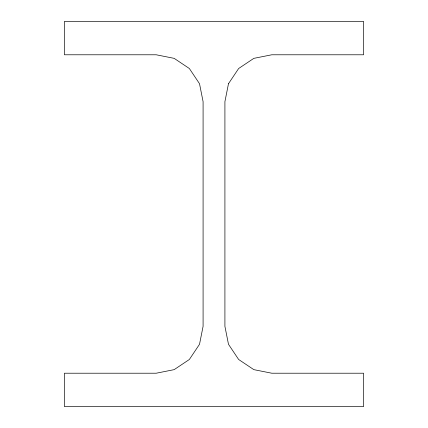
<?xml version="1.0" encoding="UTF-8"?>
<svg xmlns="http://www.w3.org/2000/svg" width="428" height="428" viewBox="0 0 428 428"><rect width="100%" height="100%" fill="white"/><g stroke="black" fill="none" stroke-linecap="round" stroke-linejoin="round"><path stroke-width="0.64" d="M228.482 83.717L224.914 101.65L224.914 326.35L228.482 344.283L238.642 359.488L253.847 369.648L271.78 373.216L363.586 373.216L363.586 406.6L64.414 406.6L64.414 373.216L156.22 373.216L174.153 369.648L189.358 359.488L199.518 344.283L203.086 326.35L203.086 101.65L199.518 83.717L189.358 68.512L174.153 58.352L156.22 54.784L64.414 54.784L64.414 21.4L363.586 21.4L363.586 54.784L271.78 54.784L253.847 58.352L238.642 68.512L228.482 83.717"/></g></svg>
